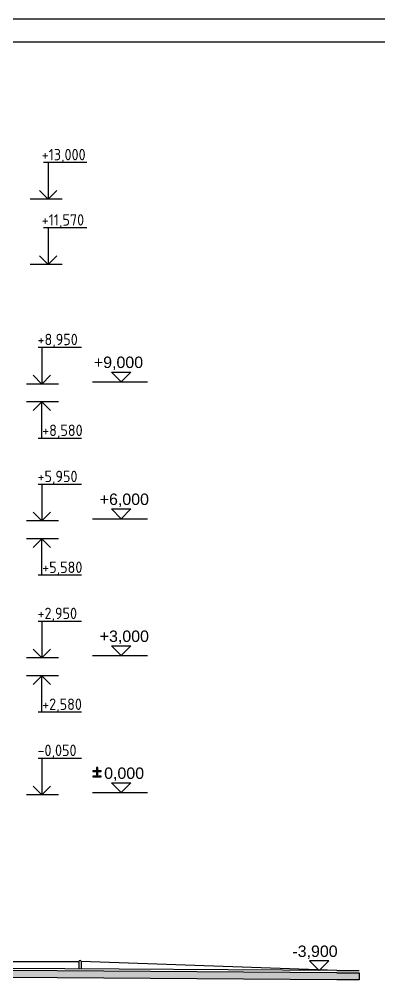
# Model space of a CAD drawing. Extents: x 3792242 to 5145247, y -1546315 to -1031918.
# Drawn here: x 4322989 to 4330862, y -1510106 to -1489065 of the extents above; entities that cross this region are included whole.
import ezdxf

# ---------------------------------------------------------------- set-up
doc = ezdxf.new("R2010")
doc.units = 0
doc.header["$MEASUREMENT"] = 0
for name, color, linetype in [('MÚRY', 1, 'CONTINUOUS'), ('osi', 253, 'CONTINUOUS'), ('TENKÁ', 7, 'CONTINUOUS'), ('ZARIADENIE', 47, 'CONTINUOUS')]:
    doc.layers.add(name, color=color, linetype=linetype)
doc.styles.add('Style-Arial', font='arial.ttf')
doc.styles.add('STYLE1', font='isocp.shx')

# ---------------------------------------------------------------- blocks, each defined once
blk = doc.blocks.new('01')
at = {"layer": 'TENKÁ'}
h = blk.add_hatch(color=256, dxfattribs=at)
h.dxf.hatch_style = 1
h.paths.add_polyline_path([(4169737, -1507850.5), (4169873, -1507850.5), (4169873, -1507792), (4169737, -1507792), (4169737, -1507656), (4169676, -1507656), (4169676, -1507792), (4169541, -1507792), (4169541, -1507850.5), (4169676, -1507850.5), (4169676, -1507983.5), (4169737, -1507983.5)])
h = blk.add_hatch(color=256, dxfattribs=at)
h.dxf.hatch_style = 1
h.paths.add_polyline_path([(4169541, -1508027.5), (4169541, -1508086), (4169873, -1508086), (4169873, -1508027.5)])
for points in [[(4169737, -1507792), (4169737, -1507656), (4169676, -1507656), (4169676, -1507792)], [(4169676, -1507850.5), (4169541, -1507850.5), (4169541, -1507792), (4169676, -1507792)], [(4169676, -1507850.5), (4169676, -1507983.5), (4169737, -1507983.5), (4169737, -1507850.5)], [(4169737, -1507792), (4169873, -1507792), (4169873, -1507850.5), (4169737, -1507850.5)]]:
    blk.add_lwpolyline(points, dxfattribs=at)
blk.add_lwpolyline([(4169541, -1508027.5), (4169873, -1508027.5), (4169873, -1508086), (4169541, -1508086)], close=True, dxfattribs=at)

msp = doc.modelspace()

# ---------------------------------------------------------------- hatches: boundary and pattern name
at = {"layer": 'TENKÁ'}
h = msp.add_hatch(color=8, dxfattribs=at)
h.dxf.hatch_style = 1
h.paths.add_polyline_path([(4322797.241, -1509905.639), (4318616.274, -1509855.637), (4305510.856, -1509665.635), (4294083.966, -1509475.632), (4289010.714, -1509360.58), (4289010.714, -1509510.618), (4294081.018, -1509625.604), (4305508.522, -1509815.617), (4318614.29, -1510005.624), (4322795.819, -1510055.633), (4329944.933, -1510105.641), (4330429.911, -1510105.641), (4330429.911, -1509955.641), (4329945.458, -1509955.641)])

# ---------------------------------------------------------------- linework, layer by layer
at = {"layer": 'osi', "color": 9}
for p, q in [((4329766.323, -1509693.438), (4329341.915, -1509693.438)), ((4329341.915, -1509693.438), (4329554.119, -1509905.641)), ((4329766.323, -1509693.438), (4329554.119, -1509905.641))]:
    msp.add_line(p, q, dxfattribs=at)
at = {"layer": 'TENKÁ', "color": 7}
for p, q in [((4352207.657, -1489065.189), (4256090.843, -1489065.189)), ((4351707.657, -1489565.189), (4256590.843, -1489565.189))]:
    msp.add_line(p, q, dxfattribs=at)
at = {"layer": 'TENKÁ', "linetype": 'ByBlock', "ltscale": 0.25}
for p, q in [((4324468.437, -1492205.641), (4323520.64, -1492205.641)), ((4323620.827, -1492205.641), (4323620.827, -1493005.641)), ((4323620.827, -1493005.641), (4323429.909, -1492814.722)), ((4323620.827, -1493005.641), (4323811.746, -1492814.722)), ((4324468.437, -1493635.641), (4323520.64, -1493635.641)), ((4323620.827, -1493635.641), (4323620.827, -1494435.641)), ((4323620.827, -1494435.641), (4323429.909, -1494244.722)), ((4323620.827, -1494435.641), (4323811.746, -1494244.722)), ((4324355.474, -1496255.641), (4323407.677, -1496255.641)), ((4323484.864, -1496255.641), (4323484.864, -1497055.641)), ((4323484.864, -1497055.641), (4323293.946, -1496864.722)), ((4323484.864, -1497055.641), (4323675.783, -1496864.722)), ((4323484.864, -1497445.642), (4323293.946, -1497636.561)), ((4323484.864, -1498245.642), (4323484.864, -1497445.641)), ((4323484.864, -1497445.642), (4323675.783, -1497636.561)), ((4324355.474, -1498245.642), (4323407.677, -1498245.642)), ((4324355.474, -1499255.641), (4323407.677, -1499255.641)), ((4323484.864, -1499255.641), (4323484.864, -1500055.641)), ((4323484.864, -1500055.641), (4323293.946, -1499864.722)), ((4323484.864, -1500055.641), (4323675.783, -1499864.722)), ((4323484.864, -1500445.642), (4323293.946, -1500636.561)), ((4323484.864, -1501245.642), (4323484.864, -1500445.641)), ((4323484.864, -1500445.642), (4323675.783, -1500636.561)), ((4324355.474, -1501245.642), (4323407.677, -1501245.642)), ((4324355.474, -1502255.641), (4323407.677, -1502255.641)), ((4323484.864, -1502255.641), (4323484.864, -1503055.641)), ((4323484.864, -1503055.641), (4323293.946, -1502864.722)), ((4323484.864, -1503055.641), (4323675.783, -1502864.722)), ((4323484.864, -1503445.642), (4323293.946, -1503636.561)), ((4323484.864, -1504245.642), (4323484.864, -1503445.641)), ((4323484.864, -1503445.642), (4323675.783, -1503636.561)), ((4324355.474, -1504245.642), (4323407.677, -1504245.642)), ((4324355.474, -1505255.641), (4323407.677, -1505255.641)), ((4323484.864, -1505255.641), (4323484.864, -1506055.641)), ((4323484.864, -1506055.641), (4323293.946, -1505864.722)), ((4323484.864, -1506055.641), (4323675.783, -1505864.722))]:
    msp.add_line(p, q, dxfattribs=at)
at = {"layer": 'TENKÁ', "color": 8}
for p, q in [((4323928.714, -1493005.641), (4323228.714, -1493005.641)), ((4323928.714, -1494435.641), (4323228.714, -1494435.641)), ((4325009.326, -1496793.438), (4325433.734, -1496793.438)), ((4325009.326, -1496793.438), (4325221.53, -1497005.641)), ((4325433.734, -1496793.438), (4325221.53, -1497005.641)), ((4324590.107, -1497005.641), (4325798.79, -1497005.641)), ((4323850.751, -1497055.641), (4323150.751, -1497055.641)), ((4323850.751, -1497445.641), (4323150.751, -1497445.641)), ((4325009.326, -1499793.438), (4325433.734, -1499793.438)), ((4325009.326, -1499793.438), (4325221.53, -1500005.641)), ((4325433.734, -1499793.438), (4325221.53, -1500005.641)), ((4323850.751, -1500055.641), (4323150.751, -1500055.641)), ((4324590.107, -1500005.641), (4325798.79, -1500005.641)), ((4323850.751, -1500445.641), (4323150.751, -1500445.641)), ((4325009.326, -1502793.438), (4325433.734, -1502793.438)), ((4325009.326, -1502793.438), (4325221.53, -1503005.641)), ((4325433.734, -1502793.438), (4325221.53, -1503005.641)), ((4323850.751, -1503055.641), (4323150.751, -1503055.641)), ((4324590.107, -1503005.641), (4325798.79, -1503005.641)), ((4323850.751, -1503445.641), (4323150.751, -1503445.641)), ((4325009.326, -1505793.438), (4325433.734, -1505793.438)), ((4325009.326, -1505793.438), (4325221.53, -1506005.641)), ((4325433.734, -1505793.438), (4325221.53, -1506005.641)), ((4323850.751, -1506055.641), (4323150.751, -1506055.641)), ((4324590.107, -1506005.641), (4325798.79, -1506005.641)), ((4329944.933, -1510105.641), (4322795.819, -1510055.633)), ((4329945.458, -1509955.641), (4322797.241, -1509905.639)), ((4329945.458, -1509955.641), (4330429.911, -1509955.641)), ((4330429.911, -1509955.641), (4330429.911, -1510105.641)), ((4330429.911, -1510105.641), (4329944.933, -1510105.641))]:
    msp.add_line(p, q, dxfattribs=at)
at = {"layer": 'TENKÁ'}
for p, q in [((4322797.714, -1509705.641), (4324297.714, -1509705.641)), ((4329945.632, -1509905.641), (4322797.714, -1509855.641)), ((4324297.714, -1509705.641), (4324297.714, -1509866.134)), ((4324347.714, -1509705.641), (4324347.714, -1509866.484)), ((4329945.632, -1509905.641), (4324347.714, -1509705.641)), ((4329945.632, -1509905.641), (4330429.911, -1509905.641))]:
    msp.add_line(p, q, dxfattribs=at)
msp.add_arc((4324322.714, -1509705.641), 25, 0, 180, dxfattribs=at)

# ---------------------------------------------------------------- block references
at = {"layer": 'ZARIADENIE', "xscale": 0.5, "yscale": 0.5, "zscale": 0.5}
msp.add_blockref('01', (2239841.411, -751625.506), dxfattribs=at)

# ---------------------------------------------------------------- texts
at = {"layer": 'MÚRY', "color": 0, "ltscale": 0.25, "style": 'Style-Arial'}
for s, p in [('+9,000', (4324623.582, -1496705.346)), ('+6,000', (4324751.711, -1499705.346)), ('+3,000', (4324751.711, -1502705.346)), (' 0,000', (4324751.711, -1505705.346)), ('-3,900', (4328970.167, -1509605.346))]:
    msp.add_text(s, height=250, dxfattribs=at).set_placement(p)
at = {"layer": 'TENKÁ', "ltscale": 0.25, "style": 'STYLE1'}
for s, p in [('+13,000', (4323481.606, -1492155.599)), ('+11,570', (4323481.606, -1493585.599)), ('+8,950', (4323389.55, -1496204.988)), ('+8,580', (4323491.94, -1498194.989)), ('+5,950', (4323389.55, -1499204.988)), ('+5,580', (4323491.94, -1501194.989)), ('+2,950', (4323389.55, -1502204.988)), ('+2,580', (4323491.94, -1504194.989)), ('-0,050', (4323389.55, -1505204.988))]:
    msp.add_text(s, height=250, dxfattribs=at).set_placement(p)

doc.saveas('drawing.dxf')
